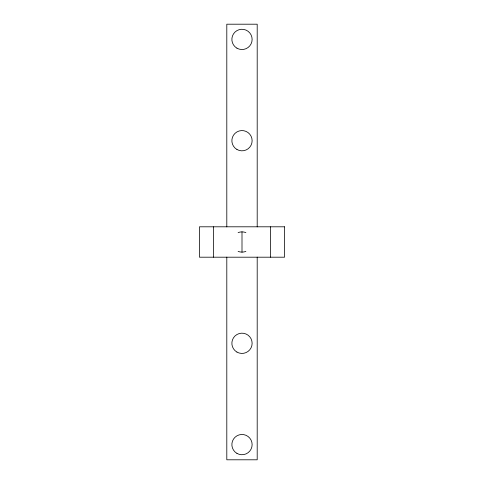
<?xml version="1.0" encoding="UTF-8"?>
<svg xmlns="http://www.w3.org/2000/svg" width="484" height="484" viewBox="0 0 484 484"><rect width="100%" height="100%" fill="white"/><g stroke="black" fill="none" stroke-linecap="round" stroke-linejoin="round"><path stroke-width="0.73" d="M270.592 226.802L270.592 257.198M257.198 226.875L257.198 24.2L226.802 24.2L226.802 226.875M257.198 257.125L257.198 459.8L226.802 459.8L226.802 257.125M242 231.872L242 252.128M213.408 226.802L213.408 257.198M245.878 251.359A10.128 10.128 0 0 1 238.122 251.359M238.122 232.641A10.128 10.128 0 0 1 245.878 232.641M284.55 226.802L199.45 226.802L199.45 257.198L284.55 257.198L284.55 226.802M236.936 149.471A10.128 10.128 0 0 0 252.128 140.699A10.128 10.128 0 0 0 236.936 131.926A10.128 10.128 0 0 0 236.936 149.471M236.936 48.17A10.128 10.128 0 0 0 252.128 39.398A10.128 10.128 0 0 0 236.936 30.625A10.128 10.128 0 0 0 236.936 48.17M236.936 352.074A10.128 10.128 0 0 0 252.128 343.301A10.128 10.128 0 0 0 236.936 334.529A10.128 10.128 0 0 0 236.936 352.074M236.936 453.375A10.128 10.128 0 0 0 252.128 444.602A10.128 10.128 0 0 0 236.936 435.83A10.128 10.128 0 0 0 236.936 453.375"/></g></svg>
